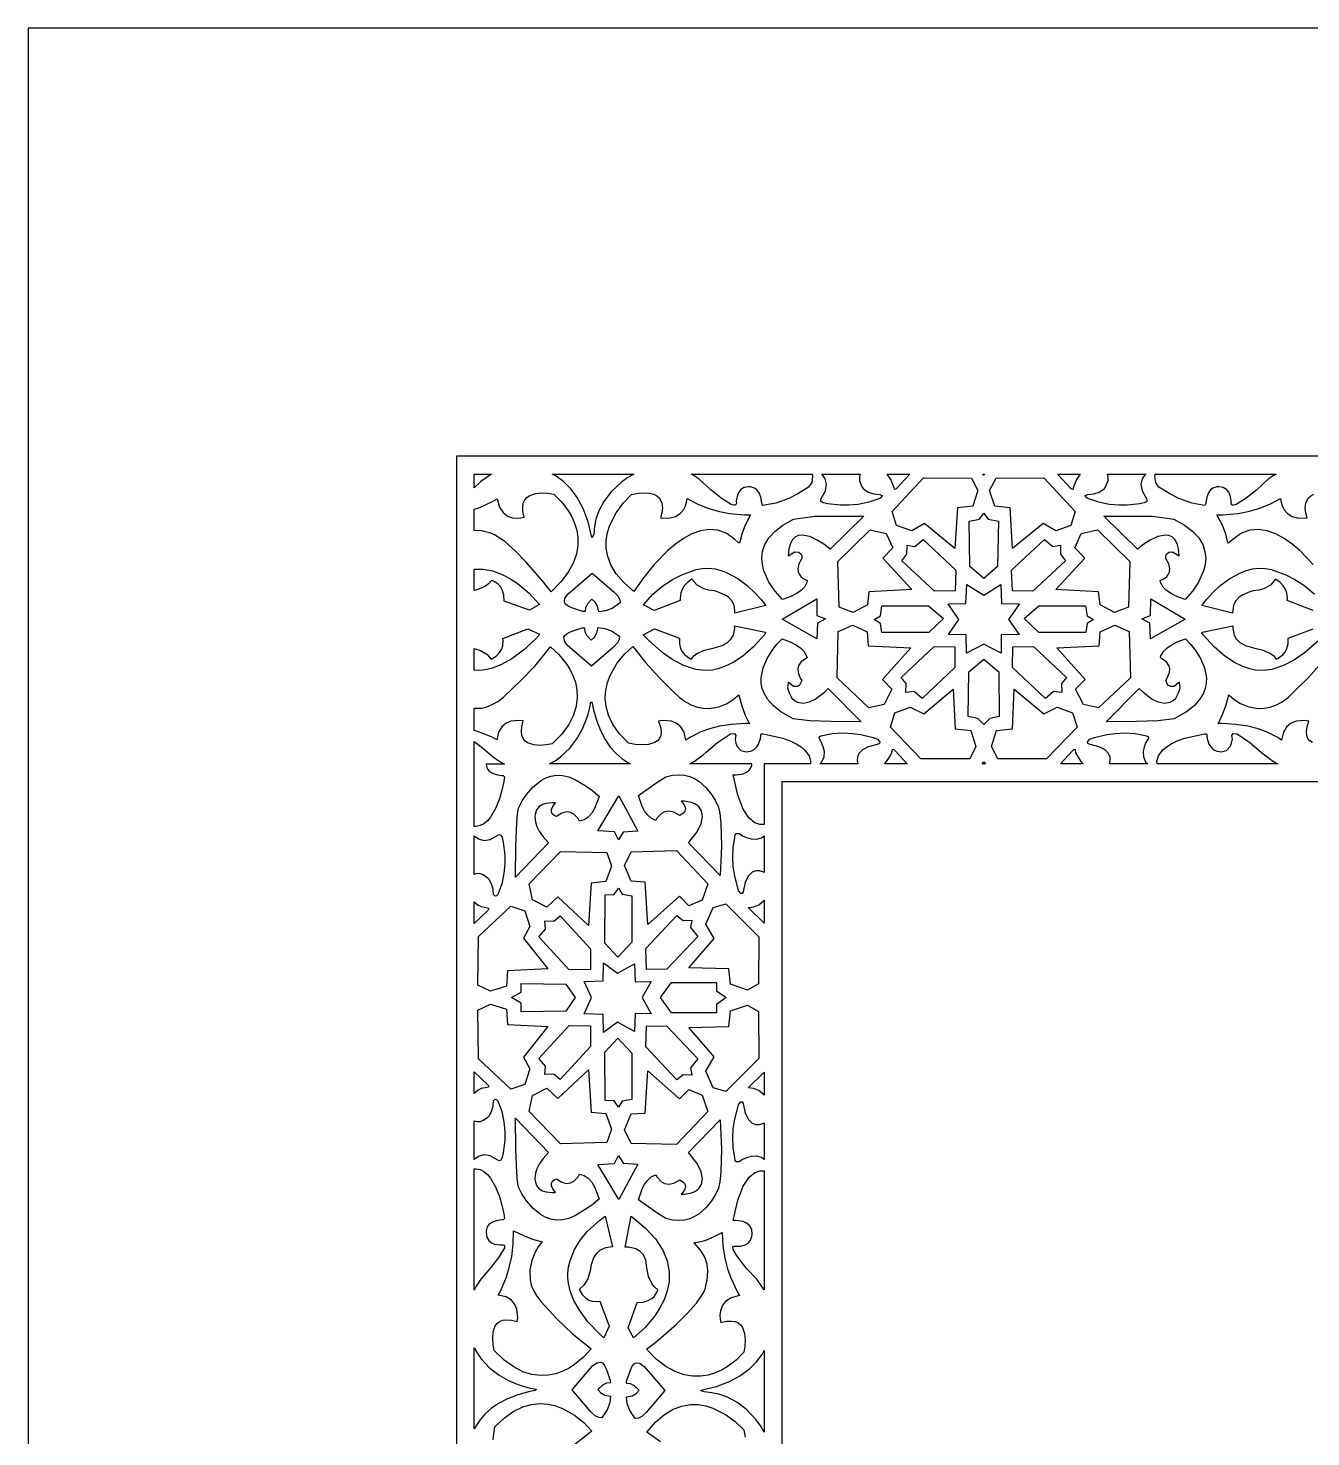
# Model space of a CAD drawing. Extents: x -350 to 350, y -350 to 350.
# Drawn here: x -350 to -62.4, y 34.1 to 350 of the extents above; entities that cross this region are included whole.
import ezdxf

# ---------------------------------------------------------------- set-up
doc = ezdxf.new("R2010")
doc.units = 0
doc.header["$MEASUREMENT"] = 0
doc.layers.add('LAYER_1', color=18, linetype='CONTINUOUS')
doc.layers.add('LAYER_2', color=174, linetype='CONTINUOUS')

msp = doc.modelspace()

# ---------------------------------------------------------------- linework, layer by layer
at = {"layer": 'LAYER_1'}
for points in [[(-350, -350), (350, -350), (350, 350), (-350, 350)], [(-250, 250), (-246.11, 250), (-246.13, 249.99), (-248.52, 248.33), (-250, 246.94)], [(-215.54, 249.23), (-216.99, 248.2), (-219.31, 246.05), (-220.96, 243.87), (-222.06, 241.77), (-222.71, 239.87), (-223.05, 238.29), (-223.22, 236.53), (-223.45, 235.86), (-223.6, 235.77), (-224.48, 239.29), (-225.59, 242.25), (-226.9, 244.72), (-228.37, 246.72), (-229.96, 248.3), (-231.62, 249.52), (-232.54, 250), (-214.22, 250)], [(-174.14, 249.47), (-174.34, 248.1), (-175.04, 247.07), (-177.47, 245.6), (-179.48, 244.55), (-182.39, 243.44), (-184.91, 243.03), (-185.27, 242.98), (-185.45, 243.17), (-185.52, 243.54), (-185.76, 244.84), (-186.14, 245.79), (-186.62, 246.44), (-187.13, 246.85), (-188.05, 247.17), (-188.45, 247.17), (-189.47, 246.97), (-190.2, 246.53), (-190.7, 245.92), (-191.01, 245.25), (-191.24, 244), (-191.23, 243.44), (-191.41, 243.05), (-191.8, 243.01), (-192.36, 243.19), (-194.61, 244.61), (-196.95, 246.49), (-199.55, 248.82), (-200.89, 249.76), (-201.33, 250), (-174.21, 250)], [(-163.66, 249.32), (-163.62, 248.55), (-163.14, 247.3), (-162.8, 246.79), (-161.67, 245.95), (-160.44, 245.55), (-159.07, 245.44), (-158.53, 245.18), (-158.6, 244.86), (-159.08, 244.5), (-161.56, 243.68), (-163.9, 243.21), (-166.05, 243.01), (-167.94, 243.02), (-170.72, 243.34), (-171.75, 243.58), (-172.17, 243.74), (-172.32, 244.02), (-172.29, 244.38), (-171.26, 246.21), (-170.99, 247.72), (-171.3, 248.95), (-171.98, 249.91), (-172.08, 250), (-163.47, 250)], [(-155.37, 246.7), (-155.67, 246.5), (-155.8, 246.61), (-155.84, 246.94), (-156.57, 248.79), (-157.41, 250), (-152.31, 250)], [(-135.76, 249.68), (-135.96, 250), (-135.57, 250)], [(-114.96, 248.79), (-115.69, 246.94), (-115.73, 246.61), (-115.86, 246.5), (-116.16, 246.7), (-119.22, 250), (-114.12, 250)], [(-99.55, 249.91), (-100.23, 248.95), (-100.54, 247.72), (-100.27, 246.21), (-99.24, 244.38), (-99.21, 244.02), (-99.36, 243.74), (-99.78, 243.58), (-100.81, 243.34), (-103.59, 243.02), (-105.48, 243.01), (-107.63, 243.21), (-109.97, 243.68), (-112.45, 244.5), (-112.93, 244.86), (-113, 245.18), (-112.46, 245.44), (-111.09, 245.55), (-109.86, 245.95), (-108.73, 246.79), (-108.39, 247.3), (-107.91, 248.55), (-107.87, 249.32), (-108.06, 250), (-99.45, 250)], [(-70.64, 249.76), (-71.98, 248.82), (-74.58, 246.49), (-76.92, 244.61), (-79.17, 243.19), (-79.73, 243.01), (-80.12, 243.05), (-80.3, 243.44), (-80.29, 244), (-80.52, 245.25), (-80.83, 245.92), (-81.33, 246.53), (-82.06, 246.97), (-83.08, 247.17), (-83.48, 247.17), (-84.4, 246.85), (-84.91, 246.44), (-85.39, 245.79), (-85.77, 244.84), (-86.01, 243.54), (-86.08, 243.17), (-86.26, 242.98), (-86.62, 243.03), (-89.14, 243.44), (-92.05, 244.55), (-94.06, 245.6), (-96.49, 247.07), (-97.19, 248.1), (-97.39, 249.47), (-97.32, 250), (-70.2, 250)], [(-138.52, 249.1), (-137.07, 246.3), (-138.23, 242.77), (-141.67, 242.46), (-142.22, 233.32), (-149.07, 238.92), (-151.91, 237.25), (-155.3, 238.44), (-156.27, 241.58), (-149.24, 249.15)], [(-115.25, 241.58), (-116.23, 238.44), (-119.62, 237.25), (-122.46, 238.92), (-129.31, 233.32), (-129.86, 242.46), (-133.3, 242.77), (-134.46, 246.3), (-133.01, 249.1), (-122.29, 249.15)], [(-250, 242.1), (-248.78, 242.52), (-245.89, 243.86), (-244.86, 244.47), (-244.32, 242.61), (-243.5, 241.35), (-242.51, 240.58), (-241.45, 240.2), (-240.44, 240.09), (-239.59, 240.15), (-238.77, 240.32), (-239.07, 241.58), (-239.14, 242.63), (-239, 243.5), (-238.69, 244.2), (-238.24, 244.74), (-237.67, 245.15), (-236.3, 245.63), (-234.83, 245.76), (-233.49, 245.69), (-232.13, 245.47), (-230.37, 243.72), (-228.84, 241.69), (-228.12, 240.42), (-227.49, 239), (-227.01, 237.44), (-226.75, 235.75), (-226.76, 233.95), (-227.09, 232.04), (-227.8, 230.04), (-228.95, 227.97), (-230.59, 225.82), (-232.78, 223.62), (-234.41, 225.69), (-238.34, 230.25), (-240.73, 232.7), (-243.17, 234.85), (-245.47, 236.4), (-246.51, 236.85), (-247.46, 237.03), (-248.3, 237.25), (-250, 237.37)], [(-210.64, 245.7), (-209.75, 245.47), (-209.06, 245.12), (-208.55, 244.66), (-207.97, 243.57), (-207.82, 242.38), (-207.94, 241.29), (-208.25, 240.18), (-206.35, 240.09), (-204.9, 240.45), (-203.85, 241.13), (-203.12, 241.98), (-202.67, 242.89), (-202.42, 243.7), (-202.29, 244.51), (-199.87, 243.22), (-197.41, 242.28), (-195.01, 241.62), (-192.8, 241.19), (-189.38, 240.84), (-188.04, 240.82), (-189.25, 238.52), (-190, 236.5), (-190.5, 234.49), (-190.74, 234.59), (-191.68, 235.43), (-193.54, 236.74), (-195.44, 237.44), (-197.37, 237.6), (-199.3, 237.29), (-201.21, 236.59), (-203.08, 235.57), (-204.88, 234.29), (-206.59, 232.84), (-209.64, 229.71), (-212.06, 226.75), (-214.21, 223.68), (-216.48, 225.66), (-218.17, 227.64), (-219.35, 229.61), (-220.07, 231.53), (-220.4, 233.4), (-220.39, 235.2), (-220.11, 236.91), (-219.61, 238.52), (-218.18, 241.34), (-216.57, 243.52), (-214.73, 245.44), (-213.11, 245.71), (-211.75, 245.79)], [(-162.67, 240.52), (-170.2, 233.18), (-171.63, 234.27), (-173.09, 235.19), (-174.78, 235.97), (-176.49, 236.3), (-177.28, 236.21), (-178, 235.89), (-178.62, 235.32), (-179.11, 234.45), (-179.44, 233.25), (-179.6, 231.68), (-178.11, 232.56), (-177.26, 232.45), (-176.72, 232.01), (-176.58, 231.61), (-176.57, 231.06), (-177.22, 229.89), (-177.45, 228.73), (-177.37, 228.1), (-177.11, 227.46), (-176.78, 227.02), (-176.24, 226.59), (-175.34, 226.11), (-175.41, 225.69), (-175.98, 224.64), (-176.64, 223.97), (-177.63, 223.27), (-179.03, 222.56), (-180.92, 221.89), (-182.55, 223.74), (-183.92, 225.78), (-185.06, 228.31), (-185.4, 229.71), (-185.52, 231.17), (-185.36, 232.66), (-184.87, 234.17), (-183.98, 235.66), (-182.64, 237.12), (-180.8, 238.53), (-178.4, 239.85), (-173.61, 240.54)], [(-134.8, 239.9), (-132.48, 239.4), (-132.65, 229.26), (-135.76, 226.58), (-138.88, 229.26), (-139.05, 239.4), (-136.73, 239.9), (-135.76, 241.24)], [(-93.13, 239.85), (-90.73, 238.53), (-88.89, 237.12), (-87.55, 235.66), (-86.66, 234.17), (-86.17, 232.66), (-86.01, 231.17), (-86.13, 229.71), (-86.47, 228.31), (-87.61, 225.78), (-88.98, 223.74), (-90.61, 221.89), (-92.5, 222.56), (-93.9, 223.27), (-94.89, 223.97), (-95.55, 224.64), (-96.12, 225.69), (-96.19, 226.11), (-95.28, 226.59), (-94.75, 227.02), (-94.42, 227.46), (-94.16, 228.1), (-94.08, 228.73), (-94.31, 229.89), (-94.96, 231.06), (-94.95, 231.61), (-94.81, 232.01), (-94.27, 232.45), (-93.42, 232.56), (-91.93, 231.68), (-92.08, 233.25), (-92.42, 234.45), (-92.91, 235.32), (-93.53, 235.89), (-94.25, 236.21), (-95.04, 236.3), (-96.75, 235.97), (-98.44, 235.19), (-99.9, 234.27), (-101.33, 233.18), (-108.86, 240.52), (-97.92, 240.54)], [(-157.63, 236.69), (-156.16, 233.47), (-158.39, 231.11), (-151.92, 224.13), (-161.52, 223.56), (-161.83, 220.69), (-165.06, 218.92), (-168.19, 220.18), (-168.5, 230.38), (-161.25, 237.46)], [(-103.03, 230.38), (-103.34, 220.18), (-106.47, 218.92), (-109.7, 220.69), (-110.01, 223.56), (-119.61, 224.13), (-113.14, 231.11), (-115.37, 233.47), (-113.9, 236.69), (-110.28, 237.46)], [(-142.01, 228.47), (-142.18, 223.82), (-146.78, 223.76), (-154.1, 230.51), (-152.98, 232), (-152.97, 234.02), (-151.23, 233.73), (-149.37, 235.29)], [(-120.3, 233.73), (-118.56, 234.02), (-118.55, 232), (-117.43, 230.51), (-124.75, 223.76), (-129.35, 223.82), (-129.52, 228.47), (-122.16, 235.29)], [(-250, 228.7), (-248.02, 228.67), (-245.88, 228.26), (-243.89, 227.55), (-242.05, 226.61), (-240.39, 225.54), (-237.69, 223.29), (-235.34, 220.71), (-237.63, 219.49), (-243.3, 221.5), (-243.39, 222.91), (-243.7, 224.01), (-244.15, 224.82), (-244.68, 225.41), (-245.67, 226.01), (-246.13, 226.15), (-246.77, 225.38), (-247.53, 224.8), (-249.16, 224.08), (-250, 223.92)], [(-218.65, 223.54), (-217.74, 222.58), (-217.34, 221.8), (-217.26, 221.09), (-219.05, 219.88), (-220.6, 219.3), (-222.09, 219.12), (-222.35, 220.4), (-222.87, 221.28), (-223.62, 221.95), (-224.59, 220.91), (-225.03, 220.03), (-225.14, 219.19), (-225.22, 219.15), (-225.65, 219.16), (-228.13, 220), (-229.05, 220.44), (-229.55, 220.83), (-229.77, 221.27), (-229.65, 222.15), (-228.93, 223.13), (-223.57, 227.74)], [(-196.02, 228.71), (-194.65, 228.37), (-193.33, 227.88), (-190.91, 226.56), (-188.8, 224.99), (-187.07, 223.37), (-185.77, 221.94), (-184.66, 220.53), (-191.55, 218.79), (-191.56, 218.96), (-191.57, 219.35), (-191.76, 220.59), (-192.28, 221.58), (-193.01, 222.36), (-193.86, 222.94), (-195.44, 223.61), (-196.16, 223.79), (-197.47, 223.94), (-198.56, 224.25), (-200.1, 225.13), (-201.18, 226.39), (-202.2, 225.69), (-202.92, 224.92), (-203.4, 224.13), (-203.68, 223.36), (-203.85, 222.13), (-203.82, 221.63), (-209.65, 219.38), (-212.04, 220.69), (-209.93, 223.07), (-207.72, 224.94), (-205.53, 226.37), (-203.46, 227.41), (-200.22, 228.56), (-198.92, 228.84), (-197.45, 228.88)], [(-131.78, 220.99), (-127.78, 220.91), (-130.2, 217.4), (-127.85, 214.01), (-131.84, 213.94), (-131.86, 209.84), (-135.76, 211.88), (-139.67, 209.84), (-139.69, 213.94), (-143.68, 214.01), (-141.33, 217.4), (-143.75, 220.91), (-139.75, 220.99), (-139.59, 225.2), (-135.76, 222.82), (-131.94, 225.2)], [(-173.17, 218.29), (-171.21, 217.52), (-173.03, 216.58), (-173.17, 213.01), (-180.95, 217.45), (-173.19, 222.03)], [(-90.58, 217.45), (-98.36, 213.01), (-98.5, 216.58), (-100.32, 217.52), (-98.36, 218.29), (-98.34, 222.03)], [(-148.14, 220.44), (-144.8, 217.59), (-148.09, 214.49), (-158.62, 214.47), (-158.94, 216.47), (-160.33, 217.35), (-158.94, 218.2), (-158.59, 220.46)], [(-112.59, 218.2), (-111.2, 217.35), (-112.59, 216.47), (-112.91, 214.47), (-123.44, 214.49), (-126.73, 217.59), (-123.39, 220.44), (-112.94, 220.46)], [(-250, 210.85), (-248.56, 210.45), (-247.18, 209.6), (-246.19, 208.5), (-245.09, 209.19), (-244.32, 209.95), (-243.84, 210.72), (-243.59, 211.47), (-243.5, 212.66), (-243.58, 213.15), (-237.97, 215.26), (-235.38, 214.06), (-235.53, 213.81), (-236.15, 213.14), (-238.98, 210.49), (-241.58, 208.58), (-243.91, 207.29), (-245.92, 206.5), (-247.56, 206.1), (-248.79, 205.97), (-249.84, 206), (-250, 206.02)], [(-220.75, 215.4), (-219.21, 214.83), (-217.41, 213.62), (-217.48, 212.91), (-217.88, 212.13), (-218.78, 211.16), (-223.68, 206.94), (-229.06, 211.53), (-229.79, 212.51), (-229.92, 213.39), (-229.69, 213.83), (-229.2, 214.22), (-228.28, 214.66), (-225.8, 215.51), (-225.38, 215.52), (-225.29, 215.49), (-225.18, 214.65), (-224.74, 213.77), (-223.76, 212.73), (-223.02, 213.41), (-222.5, 214.29), (-222.24, 215.57)], [(-184.73, 214.55), (-184.67, 214.4), (-184.86, 214.04), (-187.42, 211.25), (-189.81, 209.19), (-191.97, 207.75), (-193.86, 206.82), (-195.42, 206.28), (-196.6, 206.04), (-197.6, 205.98), (-198.98, 205.99), (-200.35, 206.19), (-202.99, 207.03), (-205.44, 208.3), (-207.62, 209.8), (-210.87, 212.66), (-212.1, 213.97), (-209.62, 215.29), (-203.99, 213.2), (-203.98, 211.92), (-203.72, 210.88), (-203.3, 210.07), (-202.78, 209.45), (-201.77, 208.72), (-201.3, 208.52), (-200.78, 209.2), (-200.07, 209.76), (-198.37, 210.53), (-196.21, 211.03), (-194.45, 211.52), (-193.2, 212.21), (-192.37, 213.02), (-191.88, 213.87), (-191.59, 215.34), (-191.64, 215.98)], [(-161.89, 214.58), (-161.65, 211.51), (-152.15, 211.05), (-158.47, 203.89), (-156.34, 201.73), (-158.09, 198.33), (-161.51, 197.54), (-168.64, 204.32), (-168.39, 214.66), (-165.15, 216.1)], [(-103.14, 214.66), (-102.89, 204.32), (-110.02, 197.54), (-113.44, 198.33), (-115.19, 201.73), (-113.06, 203.89), (-119.38, 211.05), (-109.88, 211.51), (-109.64, 214.58), (-106.38, 216.1)], [(-179.14, 212.37), (-177.77, 211.65), (-176.77, 210.94), (-176.1, 210.28), (-175.48, 209.25), (-175.38, 208.84), (-175.45, 208.76), (-175.71, 208.59), (-176.72, 207.89), (-177.27, 207.1), (-177.47, 206.28), (-177.4, 205.49), (-176.9, 204.2), (-176.56, 203.68), (-177.05, 202.67), (-177.67, 202.32), (-178.43, 202.39), (-179.4, 203.2), (-179.65, 203.28), (-179.76, 202.08), (-179.43, 200.95), (-178.79, 199.77), (-178.19, 199.22), (-177.55, 198.86), (-176.2, 198.64), (-174.84, 198.92), (-173.54, 199.55), (-171.47, 201.11), (-170.63, 201.94), (-163.22, 194.46), (-170.01, 194.47), (-174.77, 194.68), (-178.48, 195.07), (-181.23, 196.7), (-183, 198.12), (-184.23, 199.5), (-184.96, 200.69), (-185.42, 201.89), (-185.65, 203.08), (-185.67, 204.27), (-185.23, 206.55), (-184.33, 208.64), (-183.22, 210.43), (-182.13, 211.82), (-180.97, 213.06)], [(-89.4, 211.82), (-88.31, 210.43), (-87.2, 208.64), (-86.3, 206.55), (-85.86, 204.27), (-85.88, 203.08), (-86.11, 201.89), (-86.57, 200.69), (-87.3, 199.5), (-88.53, 198.12), (-90.3, 196.7), (-93.05, 195.07), (-96.76, 194.68), (-101.51, 194.47), (-108.31, 194.46), (-100.9, 201.94), (-100.06, 201.11), (-97.99, 199.55), (-96.69, 198.92), (-95.32, 198.64), (-93.98, 198.86), (-93.34, 199.22), (-92.74, 199.77), (-92.1, 200.95), (-91.77, 202.08), (-91.88, 203.28), (-92.13, 203.2), (-93.1, 202.39), (-93.86, 202.32), (-94.48, 202.67), (-94.97, 203.68), (-94.63, 204.2), (-94.13, 205.49), (-94.06, 206.28), (-94.26, 207.1), (-94.81, 207.89), (-95.82, 208.59), (-96.08, 208.76), (-96.15, 208.84), (-96.05, 209.25), (-95.43, 210.28), (-94.76, 210.94), (-93.76, 211.65), (-92.39, 212.37), (-90.56, 213.06)], [(-250, 197.47), (-248.37, 197.52), (-247.17, 197.8), (-245.95, 198.29), (-244.7, 199.01), (-243.46, 199.99), (-239.59, 203.61), (-236.31, 206.99), (-233.55, 210.41), (-233.03, 211.09), (-232.92, 211.24), (-231.04, 209.52), (-229.39, 207.51), (-228.59, 206.25), (-227.88, 204.85), (-227.32, 203.3), (-226.97, 201.62), (-226.89, 199.83), (-227.13, 197.93), (-227.75, 195.93), (-228.82, 193.85), (-230.38, 191.7), (-232.51, 189.49), (-233.87, 189.24), (-235.21, 189.14), (-236.67, 189.25), (-238.02, 189.71), (-238.58, 190.12), (-239.02, 190.67), (-239.32, 191.38), (-239.43, 192.26), (-239.34, 193.34), (-239.01, 194.64), (-239.88, 194.74), (-241.81, 194.55), (-242.86, 194.12), (-243.81, 193.34), (-244.54, 192.13), (-244.91, 190.39), (-246, 190.97), (-249.03, 192.22), (-250, 192.51)], [(-211.51, 207.63), (-208.62, 204.43), (-205.54, 201.35), (-204.08, 199.98), (-202.65, 198.94), (-201.25, 198.2), (-199.91, 197.72), (-198.62, 197.48), (-197.39, 197.43), (-195.18, 197.8), (-193.33, 198.56), (-191.92, 199.43), (-190.71, 200.45), (-190.03, 197.99), (-189.23, 195.93), (-188.29, 194), (-188.45, 194.02), (-189.2, 194.03), (-192.29, 193.85), (-194.98, 193.43), (-197.28, 192.83), (-199.16, 192.16), (-201.7, 190.9), (-202.55, 190.33), (-202.96, 192.12), (-203.73, 193.36), (-204.71, 194.14), (-205.8, 194.56), (-207.78, 194.7), (-208.66, 194.57), (-208.25, 193.3), (-208.09, 192.24), (-208.17, 191.37), (-208.45, 190.68), (-208.9, 190.15), (-209.48, 189.76), (-210.91, 189.33), (-212.47, 189.24), (-213.92, 189.36), (-215.39, 189.62), (-217.41, 191.76), (-218.89, 193.86), (-219.88, 195.9), (-220.44, 197.87), (-220.63, 199.76), (-220.51, 201.55), (-220.13, 203.24), (-219.54, 204.8), (-218, 207.51), (-216.34, 209.58), (-214.47, 211.36)], [(-142.27, 211.28), (-142.23, 206.61), (-149.61, 199.65), (-151.39, 201.2), (-153.24, 200.98), (-153.19, 203.02), (-154.31, 204.4), (-146.88, 211.3)], [(-132.4, 205.62), (-132.29, 195.6), (-134.4, 195.21), (-135.76, 193.81), (-137.13, 195.21), (-139.24, 195.6), (-139.13, 205.62), (-135.76, 208.51)], [(-117.22, 204.4), (-118.34, 203.02), (-118.29, 200.98), (-120.14, 201.2), (-121.92, 199.65), (-129.3, 206.61), (-129.26, 211.28), (-124.65, 211.3)], [(-142.21, 192.84), (-138.65, 192.52), (-137.51, 188.9), (-138.9, 186.1), (-149.85, 186.11), (-156.67, 193.25), (-155.68, 196.44), (-152.23, 197.72), (-149.23, 196.19), (-142.61, 201.74)], [(-122.3, 196.19), (-119.3, 197.72), (-115.85, 196.44), (-114.86, 193.25), (-121.68, 186.11), (-132.63, 186.1), (-134.02, 188.9), (-132.88, 192.52), (-129.32, 192.84), (-128.92, 201.74)], [(-223.58, 198.65), (-223.32, 197.45), (-222.61, 194.77), (-221.71, 192.45), (-220.66, 190.46), (-219.49, 188.78), (-218.23, 187.38), (-216.91, 186.24), (-215.56, 185.33), (-214.94, 185), (-233.12, 185), (-231.85, 185.72), (-230.64, 186.58), (-228.6, 188.53), (-227.01, 190.62), (-225.83, 192.71), (-225, 194.62), (-224.47, 196.18), (-224.11, 197.63), (-223.83, 198.85), (-223.7, 198.87)], [(-250, 190.01), (-248.24, 188.68), (-245.62, 186.43), (-244.07, 185.39), (-243.21, 184.93), (-247.36, 184.93), (-247.36, 184.84), (-247.08, 183.94), (-246.69, 183.44), (-246.05, 182.98), (-245.11, 182.61), (-243.81, 182.4), (-243.52, 182.39), (-243.19, 182.07), (-243.33, 181.05), (-243.78, 179.09), (-244.36, 177.15), (-245.22, 175.03), (-246.36, 173.07), (-247.04, 172.25), (-247.81, 171.59), (-248.65, 171.15), (-249.58, 170.95), (-250, 170.99), (-250, 185.72)], [(-187.74, 185), (-201.66, 185), (-200.71, 185.54), (-198.7, 187), (-197.97, 187.66), (-195.43, 189.78), (-192.57, 191.73), (-191.65, 191.78), (-191.36, 191.36), (-191.5, 190.58), (-191.34, 189.61), (-191.04, 188.88), (-190.2, 188.03), (-189.04, 187.7), (-188.01, 187.85), (-187.22, 188.24), (-186.64, 188.81), (-186.24, 189.45), (-185.84, 190.66), (-185.76, 191.21), (-185.76, 191.6), (-185.57, 191.76), (-185.24, 191.77), (-180.83, 190.74), (-179.16, 190.14), (-177.8, 189.5), (-176.73, 188.83), (-175.92, 188.15), (-174.94, 186.81), (-174.6, 185.59), (-174.64, 185), (-185, 185), (-185, 171.45), (-185.03, 171.44), (-185.96, 171.4), (-187.11, 171.79), (-188.38, 172.85), (-189.67, 174.82), (-190.9, 177.97), (-191.97, 182.53), (-191.27, 182.52), (-189.74, 182.77), (-188.93, 183.12), (-188.25, 183.69), (-187.79, 184.53)], [(-165.21, 191.85), (-163.33, 191.59), (-160.59, 190.89), (-159.58, 190.51), (-159.04, 189.93), (-159.13, 189.57), (-159.64, 189.35), (-161.65, 188.85), (-162.97, 188.16), (-163.74, 187.35), (-164.08, 186.5), (-164.12, 185.7), (-163.99, 185.03), (-163.98, 185), (-172.52, 185), (-172.04, 185.44), (-171.55, 186.59), (-171.5, 187.76), (-171.75, 188.86), (-172.12, 189.78), (-172.61, 190.63), (-172.67, 190.94), (-172.54, 191.14), (-172.27, 191.28), (-169.74, 191.78), (-167.37, 191.94)], [(-101.79, 191.78), (-99.26, 191.28), (-98.99, 191.14), (-98.86, 190.94), (-98.92, 190.63), (-99.41, 189.78), (-99.78, 188.86), (-100.03, 187.76), (-99.98, 186.59), (-99.49, 185.44), (-99.01, 185), (-107.55, 185), (-107.54, 185.03), (-107.41, 185.7), (-107.45, 186.5), (-107.79, 187.35), (-108.56, 188.16), (-109.88, 188.85), (-111.89, 189.35), (-112.4, 189.57), (-112.49, 189.93), (-111.95, 190.51), (-110.94, 190.89), (-108.2, 191.59), (-106.32, 191.85), (-104.16, 191.94)], [(-78.96, 191.73), (-76.1, 189.78), (-73.56, 187.66), (-72.83, 187), (-70.82, 185.54), (-69.87, 185), (-96.89, 185), (-96.93, 185.59), (-96.59, 186.81), (-95.61, 188.15), (-94.8, 188.83), (-93.73, 189.5), (-92.37, 190.14), (-90.7, 190.74), (-86.29, 191.77), (-85.96, 191.76), (-85.77, 191.6), (-85.77, 191.21), (-85.69, 190.66), (-85.29, 189.45), (-84.88, 188.81), (-84.31, 188.24), (-83.52, 187.85), (-82.49, 187.7), (-81.33, 188.03), (-80.49, 188.88), (-80.19, 189.61), (-80.03, 190.58), (-80.17, 191.36), (-79.88, 191.78)], [(-155.63, 187.92), (-152.97, 185), (-158.04, 185), (-157.55, 185.55), (-156.9, 186.48), (-156.36, 187.46), (-156.26, 188.23), (-156.01, 188.31)], [(-115.27, 188.23), (-115.17, 187.46), (-114.63, 186.48), (-113.98, 185.55), (-113.49, 185), (-118.56, 185), (-115.9, 187.92), (-115.52, 188.31)], [(-135.41, 185), (-136.12, 185), (-135.76, 185.44)], [(-240.68, 166.52), (-240.48, 171.75), (-240.3, 173.8), (-240.05, 175.1), (-239.23, 176.69), (-238.21, 178.23), (-236.8, 179.86), (-234.99, 181.3), (-233.95, 181.86), (-232.8, 182.25), (-231.56, 182.44), (-230.23, 182.4), (-228.8, 182.08), (-227.28, 181.46), (-225.12, 180.12), (-223.42, 178.95), (-222.21, 177.91), (-222.09, 177.84), (-221.99, 177.71), (-223.05, 174.97), (-223.67, 173.95), (-224.43, 173.07), (-225.34, 172.44), (-226.4, 172.19), (-226.72, 172.74), (-227.69, 173.76), (-228.42, 174.13), (-229.31, 174.24), (-230.36, 173.98), (-231.57, 173.21), (-231.91, 173.34), (-232.51, 173.82), (-232.69, 174.22), (-232.69, 174.75), (-232.41, 175.42), (-231.78, 176.25), (-232.43, 176.29), (-233.88, 176.15), (-234.69, 175.89), (-235.43, 175.42), (-236.02, 174.7), (-236.35, 173.68), (-236.43, 173.21), (-236.3, 171.9), (-236, 170.98), (-235.44, 169.89), (-234.57, 168.67), (-233.32, 167.32), (-240.74, 159.59)], [(-201.98, 167.32), (-200.03, 169.77), (-199.1, 171.62), (-198.79, 173.21), (-199.07, 174.45), (-199.65, 175.36), (-200.42, 175.98), (-201.29, 176.37), (-202.87, 176.67), (-203.58, 176.67), (-203.6, 176.64), (-203.38, 176.38), (-202.85, 175.66), (-202.65, 175.04), (-202.71, 174.53), (-202.93, 174.12), (-203.93, 173.41), (-205.26, 174.15), (-206.39, 174.4), (-207.31, 174.27), (-208.05, 173.89), (-208.99, 172.87), (-209.29, 172.31), (-210.31, 172.8), (-211.15, 173.55), (-211.82, 174.46), (-212.34, 175.44), (-213.16, 177.92), (-209.27, 180.66), (-207.03, 182.1), (-205.53, 182.46), (-204.15, 182.56), (-202.87, 182.45), (-201.7, 182.15), (-200.63, 181.69), (-199.67, 181.11), (-198.04, 179.69), (-196.8, 178.16), (-195.94, 176.75), (-195.26, 175.32), (-194.9, 173.84), (-194.69, 171.72), (-194.6, 166.57), (-194.83, 159.95)], [(-218.53, 169.78), (-222.27, 170), (-217.6, 177.86), (-213.34, 169.89), (-216.58, 169.69), (-217.65, 168)], [(-245.68, 155.71), (-245.78, 156.82), (-246.05, 157.87), (-246.59, 158.98), (-246.96, 159.38), (-247.96, 160.08), (-248.63, 160.33), (-249.39, 160.38), (-250, 160.21), (-250, 168.86), (-249.05, 168.18), (-247.84, 167.85), (-246.4, 168.07), (-244.71, 169.02), (-244.33, 169.17), (-244.02, 169.04), (-243.75, 168.46), (-243.48, 167.37), (-243.13, 164.5), (-243.12, 162.58), (-243.33, 160.43), (-243.84, 158.12), (-244.74, 155.72), (-245.01, 155.39), (-245.31, 155.34)], [(-190.24, 155.94), (-190.73, 156.56), (-191.68, 160.2), (-191.92, 161.99), (-192.04, 164.02), (-191.94, 166.22), (-191.58, 168.53), (-191.53, 169.06), (-191.25, 169.37), (-190.61, 169.38), (-189.82, 168.87), (-188.96, 168.47), (-187.91, 168.16), (-186.75, 168.1), (-185.58, 168.43), (-185, 168.9), (-185, 160.66), (-185.32, 160.82), (-186.02, 161.01), (-186.84, 161.02), (-187.71, 160.7), (-188.54, 159.91), (-189.24, 158.48), (-189.72, 156.28), (-189.93, 155.91)], [(-231.27, 155.18), (-233.7, 152.89), (-236.95, 154.49), (-237.69, 158.08), (-230.64, 165.35), (-220.27, 165.09), (-219.21, 162.04), (-220.49, 158.59), (-223.79, 158.27), (-224.38, 148.77)], [(-211.65, 158.48), (-214.79, 158.67), (-216.32, 162.22), (-214.81, 165.27), (-204.64, 165.54), (-197.66, 158.12), (-198.87, 154.47), (-201.87, 153.16), (-203.97, 155.3), (-211.1, 148.98)], [(-220.74, 144.81), (-220.65, 155.64), (-218.59, 155.73), (-217.63, 157.15), (-216.83, 155.79), (-214.64, 155.44), (-214.67, 144.99), (-217.8, 141.65)], [(-250, 154.04), (-249.1, 153.3), (-248.45, 152.98), (-247.13, 152.71), (-246.8, 152.66), (-246.69, 152.52), (-246.88, 152.22), (-250, 149.22)], [(-249.18, 135.35), (-249.01, 146.28), (-241.77, 153.08), (-238.65, 152.07), (-237.54, 148.54), (-238.96, 145.88), (-233.51, 139.02), (-242.52, 138.59), (-242.78, 135.17), (-246.38, 134.05)], [(-192.55, 135.56), (-192.92, 139.05), (-201.89, 139.24), (-196.2, 145.86), (-198.05, 149.04), (-196.43, 152.81), (-193.56, 153.61), (-186.23, 146.21), (-186.25, 135.69), (-188.75, 134.24)], [(-188.62, 152.78), (-187.31, 152.96), (-186.19, 153.38), (-185.22, 154.18), (-185, 154.44), (-185, 149.3)], [(-235.52, 146.2), (-234.02, 147.96), (-234.18, 149.81), (-232.18, 149.73), (-230.7, 150.9), (-223.95, 143.49), (-223.93, 138.88), (-228.75, 138.82)], [(-211.5, 143.6), (-204.57, 151), (-203.15, 149.86), (-201.21, 149.98), (-201.52, 148.29), (-199.9, 146.31), (-206.81, 138.95), (-211.37, 138.92)], [(-221.13, 128.82), (-225.37, 128.96), (-223.72, 132.57), (-225.37, 136.19), (-221.13, 136.33), (-221.02, 140.36), (-217.85, 138.1), (-214.05, 140.19), (-213.91, 136.15), (-210.31, 136.17), (-212.32, 132.57), (-210.31, 128.98), (-213.91, 128.99), (-214.05, 124.96), (-217.85, 127.04), (-221.02, 124.79)], [(-208.23, 132.57), (-205.79, 135.97), (-195.71, 135.95), (-195.7, 134.12), (-193.52, 132.57), (-195.7, 131.03), (-195.71, 129.2), (-205.79, 129.17)], [(-239.51, 131.34), (-241.68, 132.57), (-239.51, 133.81), (-239.51, 135.75), (-229.45, 135.62), (-227.38, 132.57), (-229.45, 129.53), (-239.51, 129.39)], [(-249.01, 118.86), (-249.18, 129.79), (-246.38, 131.09), (-242.78, 129.98), (-242.52, 126.55), (-233.51, 126.12), (-238.96, 119.26), (-237.54, 116.61), (-238.65, 113.08), (-241.77, 112.06)], [(-196.43, 112.33), (-198.05, 116.11), (-196.2, 119.28), (-201.89, 125.9), (-192.92, 126.1), (-192.55, 129.59), (-188.75, 130.9), (-186.25, 129.46), (-186.23, 118.93), (-193.56, 111.54)], [(-232.18, 115.41), (-234.18, 115.33), (-234.02, 117.19), (-235.52, 118.95), (-228.75, 126.32), (-223.93, 126.26), (-223.95, 121.65), (-230.7, 114.24)], [(-218.59, 109.42), (-220.65, 109.5), (-220.74, 120.33), (-217.8, 123.5), (-214.67, 120.15), (-214.64, 109.7), (-216.83, 109.36), (-217.63, 108)], [(-211.5, 121.55), (-211.37, 126.23), (-206.81, 126.2), (-199.9, 118.83), (-201.52, 116.86), (-201.21, 115.16), (-203.15, 115.28), (-204.57, 114.14)], [(-250, 115.93), (-246.88, 112.93), (-246.69, 112.63), (-246.8, 112.48), (-247.13, 112.43), (-248.45, 112.17), (-249.1, 111.85), (-250, 111.11)], [(-237.69, 107.07), (-236.95, 110.66), (-233.7, 112.25), (-231.27, 109.97), (-224.38, 116.37), (-223.79, 106.87), (-220.49, 106.56), (-219.21, 103.11), (-220.27, 100.06), (-230.64, 99.79)], [(-214.81, 99.88), (-216.32, 102.92), (-214.79, 106.48), (-211.65, 106.66), (-211.1, 116.16), (-203.97, 109.85), (-201.87, 111.98), (-198.87, 110.67), (-197.66, 107.02), (-204.64, 99.61)], [(-185.22, 110.96), (-186.19, 111.77), (-187.31, 112.18), (-188.62, 112.36), (-185, 115.85), (-185, 110.71)], [(-244.71, 96.13), (-246.4, 97.08), (-247.84, 97.29), (-249.05, 96.96), (-250, 96.28), (-250, 104.93), (-249.39, 104.76), (-248.63, 104.82), (-247.96, 105.06), (-246.96, 105.77), (-246.59, 106.17), (-246.05, 107.27), (-245.78, 108.33), (-245.68, 109.43), (-245.31, 109.8), (-245.01, 109.76), (-244.74, 109.42), (-243.84, 107.03), (-243.33, 104.72), (-243.12, 102.57), (-243.13, 100.64), (-243.48, 97.77), (-243.75, 96.69), (-244.02, 96.11), (-244.33, 95.97)], [(-191.25, 95.78), (-191.53, 96.08), (-191.58, 96.62), (-191.94, 98.93), (-192.04, 101.12), (-191.92, 103.15), (-191.68, 104.94), (-190.73, 108.58), (-190.24, 109.2), (-189.93, 109.23), (-189.72, 108.86), (-189.24, 106.66), (-188.54, 105.24), (-187.71, 104.44), (-186.84, 104.12), (-186.02, 104.13), (-185.32, 104.32), (-185, 104.48), (-185, 96.25), (-185.58, 96.71), (-186.75, 97.05), (-187.91, 96.98), (-188.96, 96.68), (-189.82, 96.27), (-190.61, 95.77)], [(-232.8, 82.9), (-233.95, 83.29), (-234.99, 83.84), (-236.8, 85.28), (-238.21, 86.92), (-239.23, 88.46), (-240.05, 90.04), (-240.3, 91.34), (-240.48, 93.39), (-240.68, 98.62), (-240.74, 105.55), (-233.32, 97.82), (-234.57, 96.47), (-235.44, 95.25), (-236, 94.17), (-236.3, 93.24), (-236.43, 91.93), (-236.35, 91.47), (-236.02, 90.44), (-235.43, 89.73), (-234.69, 89.26), (-233.88, 88.99), (-232.43, 88.85), (-231.78, 88.9), (-232.41, 89.72), (-232.69, 90.39), (-232.69, 90.92), (-232.51, 91.32), (-231.91, 91.8), (-231.57, 91.94), (-230.36, 91.17), (-229.31, 90.9), (-228.42, 91.02), (-227.69, 91.39), (-226.72, 92.4), (-226.4, 92.96), (-225.34, 92.71), (-224.43, 92.08), (-223.67, 91.19), (-223.05, 90.18), (-221.99, 87.43), (-222.09, 87.3), (-222.21, 87.24), (-223.42, 86.19), (-225.12, 85.03), (-227.28, 83.69), (-228.8, 83.06), (-230.23, 82.75), (-231.56, 82.7)], [(-205.53, 82.69), (-207.03, 83.04), (-209.27, 84.48), (-213.16, 87.23), (-212.34, 89.71), (-211.82, 90.68), (-211.15, 91.59), (-210.31, 92.35), (-209.29, 92.83), (-208.99, 92.28), (-208.05, 91.26), (-207.31, 90.88), (-206.39, 90.75), (-205.26, 90.99), (-203.93, 91.73), (-202.93, 91.03), (-202.71, 90.62), (-202.65, 90.1), (-202.85, 89.49), (-203.38, 88.76), (-203.6, 88.51), (-203.58, 88.47), (-202.87, 88.47), (-201.29, 88.77), (-200.42, 89.16), (-199.65, 89.78), (-199.07, 90.69), (-198.79, 91.94), (-199.1, 93.52), (-200.03, 95.37), (-201.98, 97.82), (-194.83, 105.2), (-194.6, 98.58), (-194.69, 93.43), (-194.9, 91.3), (-195.26, 89.83), (-195.94, 88.4), (-196.8, 86.99), (-198.04, 85.45), (-199.67, 84.04), (-200.63, 83.46), (-201.7, 83), (-202.87, 82.7), (-204.15, 82.58)], [(-222.27, 95.14), (-218.53, 95.37), (-217.65, 97.15), (-216.58, 95.46), (-213.34, 95.25), (-217.6, 87.29)], [(-250, 94.15), (-249.58, 94.19), (-248.65, 94), (-247.81, 93.55), (-247.04, 92.9), (-246.36, 92.08), (-245.22, 90.11), (-244.36, 87.99), (-243.78, 86.05), (-243.33, 84.1), (-243.19, 83.07), (-243.52, 82.76), (-243.81, 82.75), (-245.11, 82.53), (-246.05, 82.17), (-246.69, 81.71), (-247.08, 81.2), (-247.36, 80.3), (-247.35, 79.9), (-247.17, 78.85), (-246.74, 78.1), (-246.14, 77.6), (-245.46, 77.3), (-244.18, 77.12), (-243.6, 77.15), (-243.35, 77.05), (-243.25, 76.82), (-243.25, 76.48), (-244.49, 74.34), (-246.25, 72.03), (-248.49, 69.41), (-249.54, 67.85), (-250, 66.99)], [(-185.01, 67.05), (-186.67, 69.43), (-188.88, 71.79), (-190.25, 73.45), (-191.2, 74.82), (-191.92, 76.1), (-192.05, 76.61), (-191.86, 76.83), (-191.43, 76.86), (-190.21, 76.86), (-189.29, 77.1), (-188.62, 77.51), (-188.17, 78.01), (-187.74, 79), (-187.67, 79.46), (-187.79, 80.62), (-188.25, 81.45), (-188.93, 82.02), (-189.74, 82.37), (-191.27, 82.62), (-191.97, 82.61), (-190.9, 87.18), (-189.67, 90.32), (-188.38, 92.3), (-187.11, 93.35), (-185.96, 93.74), (-185.03, 93.71), (-185, 93.7), (-185, 67.03)], [(-221.19, 56.45), (-221.86, 57.07), (-224.51, 59.89), (-226.42, 62.49), (-227.71, 64.82), (-228.5, 66.83), (-228.9, 68.48), (-229.03, 69.71), (-229, 70.75), (-228.83, 72.2), (-228.51, 73.57), (-227.51, 76.08), (-226.16, 78.28), (-224.65, 80.13), (-221.87, 82.69), (-220.62, 83.59), (-219.03, 76.65), (-220.6, 76.49), (-221.79, 75.95), (-222.66, 75.14), (-223.26, 74.2), (-223.85, 72.41), (-223.96, 71.59), (-224.55, 69.48), (-225.4, 68.09), (-226.5, 67.11), (-225.81, 66), (-225.05, 65.24), (-224.28, 64.76), (-223.53, 64.5), (-222.34, 64.41), (-221.85, 64.49), (-219.74, 58.89), (-220.94, 56.3)], [(-215.51, 58.54), (-213.5, 64.22), (-212.09, 64.31), (-210.99, 64.62), (-210.18, 65.07), (-209.59, 65.59), (-208.99, 66.59), (-208.85, 67.04), (-209.62, 67.68), (-210.2, 68.44), (-210.92, 70.07), (-211.28, 71.99), (-211.51, 73.67), (-212.08, 74.89), (-212.87, 75.72), (-213.76, 76.23), (-215.42, 76.6), (-216.18, 76.59), (-214.83, 83.53), (-211.7, 80.98), (-209.36, 78.46), (-207.74, 75.97), (-206.74, 73.54), (-206.3, 71.19), (-206.33, 68.94), (-206.74, 66.8), (-207.45, 64.8), (-208.39, 62.97), (-209.46, 61.31), (-211.71, 58.61), (-214.29, 56.25)], [(-237.07, 48.05), (-239.07, 48.67), (-241.15, 49.74), (-243.3, 51.3), (-245.51, 53.42), (-245.76, 54.78), (-245.86, 56.12), (-245.75, 57.59), (-245.29, 58.94), (-244.88, 59.5), (-244.33, 59.94), (-243.62, 60.23), (-242.74, 60.35), (-241.66, 60.26), (-240.36, 59.93), (-240.26, 60.79), (-240.45, 62.72), (-240.88, 63.78), (-241.66, 64.73), (-242.87, 65.45), (-244.61, 65.82), (-244.03, 66.92), (-242.78, 69.94), (-242.14, 72.06), (-241.6, 74.52), (-241.26, 77.28), (-241.21, 80.27), (-238.99, 79.21), (-236.9, 78.39), (-234.77, 77.82), (-235.65, 76.66), (-236.42, 75.32), (-237.12, 73.6), (-237.55, 71.56), (-237.48, 69.28), (-237.2, 68.09), (-236.71, 66.86), (-235.99, 65.62), (-235.01, 64.37), (-231.39, 60.5), (-228.01, 57.23), (-224.59, 54.46), (-223.91, 53.95), (-223.76, 53.84), (-225.48, 51.96), (-227.49, 50.3), (-228.75, 49.5), (-230.15, 48.79), (-231.7, 48.23), (-233.38, 47.88), (-235.17, 47.8)], [(-201.05, 47.68), (-202.96, 48.01), (-204.96, 48.72), (-207.03, 49.86), (-209.18, 51.51), (-211.38, 53.7), (-209.31, 55.32), (-204.75, 59.26), (-202.3, 61.65), (-200.15, 64.08), (-198.6, 66.38), (-198.15, 67.43), (-197.97, 68.37), (-197.75, 69.21), (-197.6, 71.38), (-197.8, 72.79), (-198.32, 74.34), (-199.25, 75.96), (-200.68, 77.58), (-200.53, 77.64), (-200.29, 77.65), (-198.22, 78.14), (-196.33, 78.9), (-194.43, 79.91), (-194.26, 76.9), (-193.82, 74.16), (-193.19, 71.75), (-192.48, 69.7), (-191.14, 66.81), (-190.53, 65.78), (-192.39, 65.24), (-193.65, 64.41), (-194.42, 63.42), (-194.8, 62.37), (-194.91, 61.36), (-194.85, 60.5), (-194.68, 59.69), (-193.42, 59.99), (-192.37, 60.05), (-191.5, 59.92), (-190.8, 59.61), (-190.26, 59.15), (-189.85, 58.59), (-189.37, 57.22), (-189.24, 55.75), (-189.31, 54.41), (-189.53, 53.05), (-191.28, 51.29), (-193.31, 49.76), (-194.58, 49.03), (-196, 48.4), (-197.56, 47.93), (-199.25, 47.67)], [(-250, 54.04), (-249.28, 52.77), (-248.42, 51.56), (-246.47, 49.51), (-244.38, 47.93), (-242.29, 46.74), (-240.38, 45.91), (-238.82, 45.38), (-237.37, 45.02), (-236.15, 44.75), (-236.13, 44.61), (-236.35, 44.49), (-237.55, 44.23), (-240.23, 43.52), (-242.55, 42.63), (-244.54, 41.58), (-246.22, 40.41), (-247.62, 39.14), (-248.76, 37.82), (-249.67, 36.48), (-250, 35.86)], [(-222.09, 38.4), (-222.87, 38.79), (-223.84, 39.7), (-228.06, 44.6), (-223.47, 49.98), (-222.49, 50.7), (-221.61, 50.83), (-221.17, 50.61), (-220.78, 50.11), (-220.34, 49.2), (-219.49, 46.72), (-219.48, 46.29), (-219.51, 46.21), (-220.35, 46.1), (-221.23, 45.66), (-222.27, 44.68), (-221.59, 43.93), (-220.71, 43.41), (-219.43, 43.16), (-219.6, 41.67), (-220.17, 40.12), (-221.38, 38.33)], [(-215.12, 39.97), (-215.7, 41.51), (-215.88, 43.01), (-214.6, 43.27), (-213.72, 43.79), (-213.05, 44.54), (-214.09, 45.51), (-214.97, 45.95), (-215.81, 46.05), (-215.85, 46.14), (-215.84, 46.57), (-215, 49.05), (-214.56, 49.96), (-214.17, 50.47), (-213.73, 50.69), (-212.85, 50.57), (-211.87, 49.84), (-207.26, 44.49), (-211.46, 39.56), (-212.42, 38.65), (-213.2, 38.26), (-213.91, 38.18)], [(-185.77, 36.45), (-186.8, 37.91), (-188.95, 40.23), (-191.13, 41.88), (-193.23, 42.97), (-195.13, 43.63), (-196.71, 43.96), (-198.47, 44.14), (-199.14, 44.37), (-199.23, 44.52), (-195.71, 45.39), (-192.75, 46.51), (-190.28, 47.82), (-188.28, 49.29), (-186.7, 50.87), (-185.48, 52.53), (-185, 53.46), (-185, 35.14)]]:
    msp.add_lwpolyline(points, close=True, dxfattribs=at)
for points in [[(-61.89, 229.71), (-64.94, 232.84), (-66.65, 234.29), (-68.45, 235.57), (-70.32, 236.59), (-72.23, 237.29), (-74.16, 237.6), (-76.09, 237.44), (-77.99, 236.74), (-79.85, 235.43), (-80.79, 234.59), (-81.03, 234.49), (-81.53, 236.5), (-82.28, 238.52), (-83.49, 240.82), (-82.15, 240.84), (-78.73, 241.19), (-76.52, 241.62), (-74.12, 242.28), (-71.66, 243.22), (-69.24, 244.51), (-69.11, 243.7), (-68.86, 242.89), (-68.41, 241.98), (-67.68, 241.13), (-66.63, 240.45), (-65.18, 240.09), (-63.28, 240.18), (-63.59, 241.29), (-63.71, 242.38), (-63.56, 243.57), (-62.98, 244.66), (-62.47, 245.12), (-61.78, 245.47)], [(-61.88, 219.38), (-67.71, 221.63), (-67.68, 222.13), (-67.85, 223.36), (-68.13, 224.13), (-68.61, 224.92), (-69.33, 225.69), (-70.35, 226.39), (-71.43, 225.13), (-72.97, 224.25), (-74.06, 223.94), (-75.37, 223.79), (-76.09, 223.61), (-77.67, 222.94), (-78.52, 222.36), (-79.25, 221.58), (-79.77, 220.59), (-79.96, 219.35), (-79.97, 218.96), (-79.98, 218.79), (-86.87, 220.53), (-85.76, 221.94), (-84.46, 223.37), (-82.73, 224.99), (-80.62, 226.56), (-78.2, 227.88), (-76.88, 228.37), (-75.51, 228.71), (-74.08, 228.88), (-72.61, 228.84), (-71.31, 228.56), (-68.07, 227.41), (-66, 226.37), (-63.81, 224.94), (-61.6, 223.07)], [(-60.66, 212.66), (-63.91, 209.8), (-66.09, 208.3), (-68.54, 207.03), (-71.18, 206.19), (-72.55, 205.99), (-73.93, 205.98), (-74.93, 206.04), (-76.11, 206.28), (-77.67, 206.82), (-79.55, 207.75), (-81.72, 209.19), (-84.11, 211.25), (-86.66, 214.04), (-86.86, 214.4), (-86.8, 214.55), (-79.89, 215.98), (-79.94, 215.34), (-79.65, 213.87), (-79.16, 213.02), (-78.33, 212.21), (-77.08, 211.52), (-75.32, 211.03), (-73.16, 210.53), (-71.46, 209.76), (-70.75, 209.2), (-70.23, 208.52), (-69.76, 208.72), (-68.75, 209.45), (-68.23, 210.07), (-67.81, 210.88), (-67.55, 211.92), (-67.54, 213.2), (-61.91, 215.29)], [(-62.05, 189.76), (-62.63, 190.15), (-63.08, 190.68), (-63.36, 191.37), (-63.44, 192.24), (-63.28, 193.3), (-62.87, 194.57), (-63.75, 194.7), (-65.73, 194.56), (-66.82, 194.14), (-67.8, 193.36), (-68.57, 192.12), (-68.98, 190.33), (-69.83, 190.9), (-72.37, 192.16), (-74.25, 192.83), (-76.55, 193.43), (-79.24, 193.85), (-82.33, 194.03), (-83.08, 194.02), (-83.24, 194), (-82.3, 195.93), (-81.5, 197.99), (-80.82, 200.45), (-79.61, 199.43), (-78.2, 198.56), (-76.35, 197.8), (-74.14, 197.43), (-72.91, 197.48), (-71.62, 197.72), (-70.28, 198.2), (-68.88, 198.94), (-67.45, 199.98), (-65.99, 201.35), (-62.91, 204.43), (-60.02, 207.63)], [(-245.76, 33.39), (-245.64, 34.84), (-245.38, 36.31), (-243.24, 38.33), (-241.14, 39.8), (-239.1, 40.79), (-237.13, 41.36), (-235.24, 41.55), (-233.45, 41.42), (-231.76, 41.04), (-230.2, 40.46), (-227.49, 38.92), (-225.42, 37.26), (-223.64, 35.38), (-227.37, 32.43)], [(-208.25, 32.97), (-211.32, 35.13), (-209.34, 37.39), (-207.36, 39.08), (-205.39, 40.26), (-203.47, 40.99), (-201.6, 41.32), (-199.8, 41.31), (-198.09, 41.03), (-196.48, 40.52), (-193.66, 39.09), (-191.48, 37.49), (-189.56, 35.65), (-189.29, 34.02)]]:
    msp.add_lwpolyline(points, dxfattribs=at)
at = {"layer": 'LAYER_2'}
for points in [[(-254, 254), (-254, -254), (254, -254), (254, 254)], [(181, -181), (181, 181), (-181, 181), (-181, -181)]]:
    msp.add_lwpolyline(points, close=True, dxfattribs=at)

doc.saveas('drawing.dxf')
